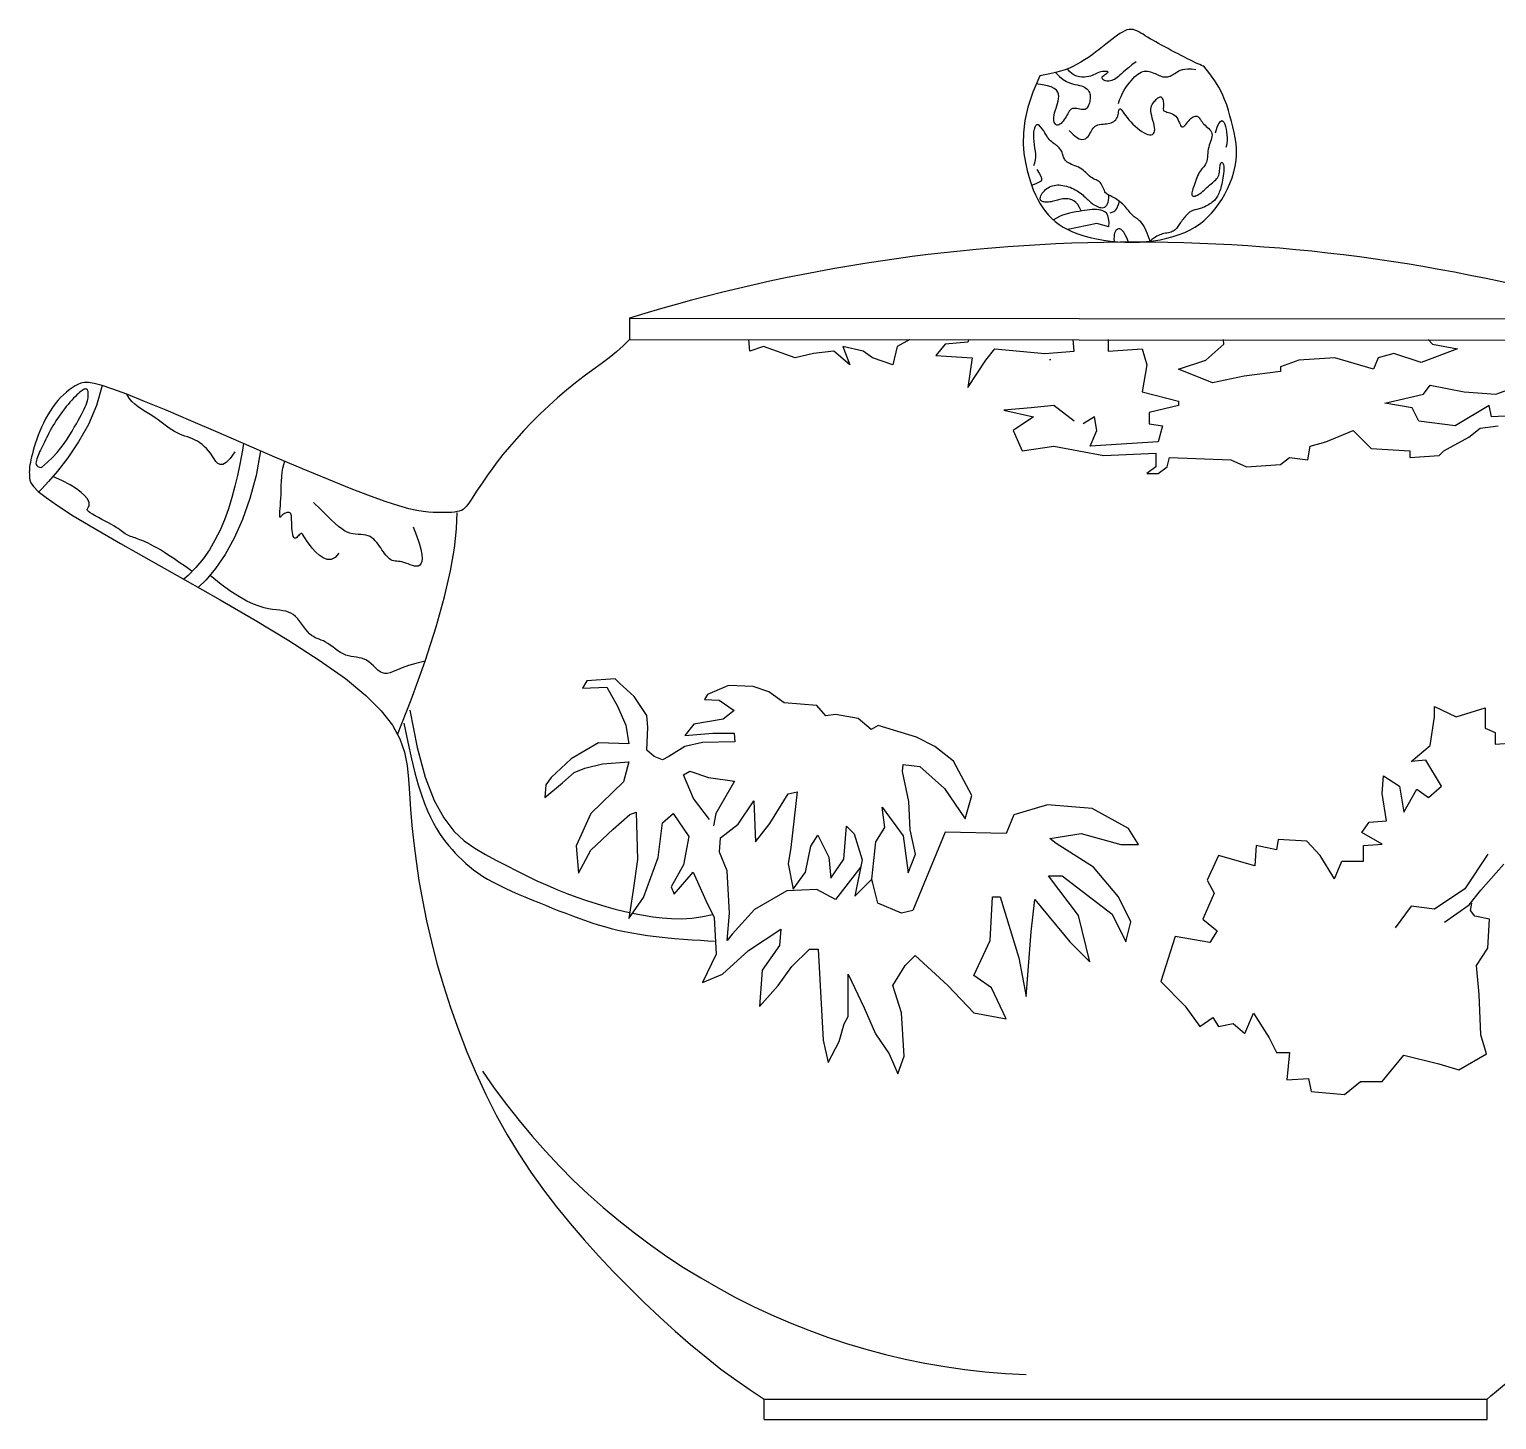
# Model space of a CAD drawing. Extents: x 153 to 352, y 1432 to 1556.
# Drawn here: x 152.8 to 283.5, y 1431.8 to 1555.6 of the extents above; entities that cross this region are included whole.
import ezdxf

# ---------------------------------------------------------------- set-up
doc = ezdxf.new("R2010")
doc.units = 0
doc.header["$LTSCALE"] = 10
doc.header["$MEASUREMENT"] = 0
for name, color, linetype in [('3', 3, 'CONTINUOUS'), ('4', 4, 'CONTINUOUS'), ('7', 7, 'CONTINUOUS')]:
    doc.layers.add(name, color=color, linetype=linetype)

msp = doc.modelspace()

# ---------------------------------------------------------------- linework, layer by layer
at = {"layer": '3'}
msp.add_line((206.24, 1528.02), (296.47, 1527.94), dxfattribs=at)
for points in [[(244.2, 1551.79), (244.56, 1551.45), (244.89, 1551.19), (245.19, 1551), (245.46, 1550.88), (245.72, 1550.79), (245.94, 1550.73), (246.15, 1550.69), (246.34, 1550.65), (246.51, 1550.6), (246.66, 1550.54), (246.8, 1550.48), (246.92, 1550.4), (247.02, 1550.31), (247.1, 1550.22), (247.17, 1550.12), (247.23, 1550.01), (247.27, 1549.91), (247.29, 1549.8), (247.3, 1549.69), (247.3, 1549.57), (247.29, 1549.46), (247.27, 1549.34), (247.25, 1549.23), (247.22, 1549.11), (247.19, 1549), (247.15, 1548.89), (247.11, 1548.79), (247.06, 1548.7), (247, 1548.62), (246.93, 1548.56), (246.85, 1548.51), (246.75, 1548.49), (246.63, 1548.49), (246.51, 1548.5), (246.37, 1548.53), (246.23, 1548.56), (246.09, 1548.58), (245.96, 1548.6), (245.83, 1548.6), (245.71, 1548.58), (245.61, 1548.53), (245.52, 1548.46), (245.43, 1548.36), (245.36, 1548.25), (245.29, 1548.13), (245.22, 1548), (245.15, 1547.86), (245.07, 1547.73), (244.98, 1547.6), (244.89, 1547.48), (244.8, 1547.37), (244.7, 1547.27), (244.6, 1547.2), (244.51, 1547.14), (244.42, 1547.11), (244.33, 1547.11), (244.26, 1547.14), (244.19, 1547.19), (244.13, 1547.28), (244.09, 1547.39), (244.06, 1547.51), (244.05, 1547.66), (244.05, 1547.83), (244.08, 1548.01), (244.12, 1548.2), (244.18, 1548.4), (244.25, 1548.61), (244.32, 1548.83), (244.39, 1549.04), (244.44, 1549.26), (244.48, 1549.47), (244.49, 1549.67), (244.46, 1549.87), (244.4, 1550.05), (244.28, 1550.22), (244.09, 1550.37), (243.83, 1550.51), (243.49, 1550.62), (243.04, 1550.71), (242.49, 1550.78)], [(251.38, 1552.76), (251.01, 1552.47), (250.7, 1552.23), (250.45, 1552.02), (250.24, 1551.84), (250.07, 1551.68), (249.93, 1551.55), (249.81, 1551.44), (249.69, 1551.35), (249.57, 1551.26), (249.45, 1551.19), (249.33, 1551.14), (249.22, 1551.09), (249.1, 1551.06), (248.99, 1551.04), (248.88, 1551.03), (248.77, 1551.04), (248.67, 1551.06), (248.58, 1551.09), (248.5, 1551.13), (248.43, 1551.18), (248.38, 1551.23), (248.35, 1551.29), (248.35, 1551.35), (248.37, 1551.42), (248.42, 1551.48), (248.5, 1551.54), (248.58, 1551.6), (248.67, 1551.66), (248.75, 1551.71), (248.82, 1551.76), (248.87, 1551.8), (248.89, 1551.84), (248.87, 1551.87), (248.81, 1551.89), (248.73, 1551.9), (248.63, 1551.9), (248.51, 1551.9), (248.38, 1551.88), (248.24, 1551.86), (248.11, 1551.82), (247.98, 1551.77), (247.85, 1551.72), (247.73, 1551.66), (247.6, 1551.6), (247.47, 1551.54), (247.32, 1551.48), (247.16, 1551.43), (246.98, 1551.4), (246.78, 1551.38), (246.56, 1551.38), (246.34, 1551.41), (246.11, 1551.47), (245.88, 1551.56), (245.66, 1551.7), (245.45, 1551.89), (245.26, 1552.12)], [(249.82, 1549.03), (249.92, 1549.36), (250.05, 1549.67), (250.18, 1549.95), (250.32, 1550.22), (250.48, 1550.46), (250.63, 1550.68), (250.79, 1550.89), (250.95, 1551.07), (251.1, 1551.25), (251.25, 1551.4), (251.4, 1551.54), (251.54, 1551.66), (251.69, 1551.75), (251.83, 1551.83), (251.97, 1551.89), (252.11, 1551.92), (252.26, 1551.93), (252.4, 1551.92), (252.54, 1551.9), (252.67, 1551.86), (252.81, 1551.81), (252.95, 1551.75), (253.08, 1551.7), (253.2, 1551.64), (253.33, 1551.58), (253.44, 1551.53), (253.56, 1551.49), (253.67, 1551.45), (253.78, 1551.42), (253.89, 1551.41), (254, 1551.4), (254.1, 1551.4), (254.2, 1551.42), (254.31, 1551.44), (254.41, 1551.48), (254.51, 1551.53), (254.62, 1551.58), (254.72, 1551.64), (254.83, 1551.71), (254.94, 1551.79), (255.06, 1551.87), (255.19, 1551.94), (255.34, 1552.01), (255.52, 1552.07), (255.74, 1552.11), (256, 1552.13), (256.32, 1552.12), (256.71, 1552.08)], [(245.43, 1546.62), (245.78, 1546.27), (246.07, 1546.04), (246.32, 1545.9), (246.54, 1545.84), (246.72, 1545.85), (246.87, 1545.9), (246.99, 1546), (247.1, 1546.11), (247.19, 1546.23), (247.27, 1546.36), (247.34, 1546.49), (247.41, 1546.61), (247.48, 1546.73), (247.55, 1546.84), (247.64, 1546.94), (247.74, 1547.02), (247.86, 1547.08), (247.99, 1547.13), (248.13, 1547.16), (248.29, 1547.19), (248.44, 1547.2), (248.6, 1547.22), (248.75, 1547.24), (248.9, 1547.26), (249.04, 1547.29), (249.17, 1547.33), (249.29, 1547.38), (249.4, 1547.44), (249.5, 1547.51), (249.58, 1547.59), (249.65, 1547.69), (249.71, 1547.8), (249.75, 1547.92), (249.79, 1548.05), (249.81, 1548.18), (249.83, 1548.3), (249.86, 1548.41), (249.88, 1548.5), (249.91, 1548.55), (249.95, 1548.57), (250, 1548.55), (250.06, 1548.49), (250.13, 1548.4), (250.23, 1548.27), (250.33, 1548.13), (250.45, 1547.96), (250.59, 1547.78), (250.75, 1547.59), (250.92, 1547.4), (251.1, 1547.21), (251.3, 1547.02), (251.5, 1546.84), (251.7, 1546.68), (251.9, 1546.54), (252.1, 1546.42), (252.28, 1546.33), (252.44, 1546.27), (252.59, 1546.24), (252.73, 1546.25), (252.84, 1546.29), (252.93, 1546.36), (252.99, 1546.45), (253.03, 1546.57), (253.05, 1546.73), (253.03, 1546.9), (253, 1547.09), (252.95, 1547.3), (252.89, 1547.52), (252.83, 1547.74), (252.78, 1547.95), (252.73, 1548.16), (252.71, 1548.35), (252.7, 1548.53), (252.72, 1548.68), (252.76, 1548.82), (252.82, 1548.94), (252.88, 1549.05), (252.95, 1549.15), (253.03, 1549.24), (253.11, 1549.32), (253.18, 1549.4), (253.26, 1549.47), (253.33, 1549.53), (253.4, 1549.58), (253.46, 1549.61), (253.53, 1549.63), (253.58, 1549.63), (253.64, 1549.6), (253.68, 1549.55), (253.72, 1549.48), (253.76, 1549.39), (253.79, 1549.29), (253.81, 1549.18), (253.83, 1549.07), (253.84, 1548.96), (253.84, 1548.86), (253.83, 1548.76), (253.82, 1548.68), (253.81, 1548.61), (253.81, 1548.54), (253.82, 1548.48), (253.84, 1548.43), (253.87, 1548.39), (253.94, 1548.35), (254.02, 1548.32), (254.13, 1548.28), (254.26, 1548.25), (254.39, 1548.21), (254.53, 1548.16), (254.67, 1548.09), (254.8, 1548.01), (254.91, 1547.9), (255.01, 1547.78), (255.1, 1547.63), (255.17, 1547.48), (255.24, 1547.33), (255.3, 1547.19), (255.35, 1547.08), (255.41, 1546.99), (255.48, 1546.95), (255.55, 1546.95), (255.63, 1546.99), (255.72, 1547.07), (255.81, 1547.16), (255.9, 1547.28), (256, 1547.4), (256.1, 1547.52), (256.19, 1547.63), (256.29, 1547.72), (256.38, 1547.8), (256.47, 1547.85), (256.56, 1547.89), (256.65, 1547.91), (256.73, 1547.92), (256.8, 1547.9), (256.87, 1547.87), (256.94, 1547.82), (257, 1547.76), (257.06, 1547.68), (257.12, 1547.6), (257.19, 1547.5), (257.26, 1547.41), (257.34, 1547.3), (257.43, 1547.2), (257.53, 1547.1), (257.64, 1547), (257.75, 1546.9), (257.86, 1546.8), (257.95, 1546.7), (258.04, 1546.59), (258.1, 1546.48), (258.14, 1546.36), (258.15, 1546.23), (258.14, 1546.1), (258.11, 1545.96), (258.07, 1545.81), (258.01, 1545.66), (257.96, 1545.49), (257.9, 1545.33), (257.85, 1545.15), (257.82, 1544.97), (257.79, 1544.79), (257.77, 1544.61), (257.76, 1544.43), (257.74, 1544.26), (257.72, 1544.09), (257.69, 1543.94), (257.66, 1543.81), (257.61, 1543.69), (257.55, 1543.59), (257.48, 1543.49), (257.41, 1543.41), (257.33, 1543.32), (257.25, 1543.23), (257.17, 1543.13), (257.08, 1543.01), (257.01, 1542.89), (256.93, 1542.74), (256.86, 1542.59), (256.8, 1542.42), (256.73, 1542.26), (256.67, 1542.09), (256.61, 1541.92), (256.56, 1541.75), (256.5, 1541.6), (256.45, 1541.45), (256.41, 1541.31), (256.38, 1541.19), (256.36, 1541.08), (256.35, 1540.98), (256.35, 1540.91), (256.38, 1540.85), (256.42, 1540.81), (256.48, 1540.79), (256.55, 1540.79), (256.64, 1540.8), (256.74, 1540.84), (256.85, 1540.88), (256.97, 1540.95), (257.08, 1541.02), (257.21, 1541.11), (257.33, 1541.22), (257.46, 1541.32), (257.58, 1541.44), (257.7, 1541.55), (257.83, 1541.67), (257.95, 1541.78), (258.06, 1541.88), (258.18, 1541.98), (258.28, 1542.07), (258.38, 1542.16), (258.48, 1542.25), (258.56, 1542.34), (258.63, 1542.43), (258.7, 1542.54), (258.75, 1542.65), (258.78, 1542.78), (258.81, 1542.92), (258.82, 1543.06), (258.84, 1543.2), (258.85, 1543.34), (258.86, 1543.47), (258.88, 1543.57), (258.9, 1543.66), (258.93, 1543.73), (258.97, 1543.77), (259.02, 1543.78), (259.06, 1543.77), (259.11, 1543.73), (259.15, 1543.66), (259.18, 1543.57), (259.2, 1543.46), (259.21, 1543.32), (259.21, 1543.16), (259.2, 1542.98), (259.18, 1542.79), (259.15, 1542.6), (259.12, 1542.4), (259.08, 1542.21), (259.05, 1542.02), (259.01, 1541.85), (258.97, 1541.69), (258.93, 1541.54), (258.89, 1541.4), (258.85, 1541.26), (258.8, 1541.14), (258.75, 1541.02), (258.7, 1540.91), (258.64, 1540.8), (258.58, 1540.7), (258.51, 1540.6), (258.44, 1540.5), (258.36, 1540.41), (258.27, 1540.33), (258.17, 1540.24), (258.07, 1540.16), (257.96, 1540.09), (257.84, 1540.01), (257.72, 1539.95), (257.59, 1539.88), (257.46, 1539.82), (257.34, 1539.77), (257.22, 1539.72), (257.1, 1539.68), (256.99, 1539.65), (256.88, 1539.62), (256.79, 1539.6), (256.69, 1539.58), (256.61, 1539.56), (256.52, 1539.54), (256.44, 1539.51), (256.37, 1539.48), (256.29, 1539.45), (256.22, 1539.4), (256.15, 1539.35), (256.08, 1539.3), (256.01, 1539.23), (255.95, 1539.17), (255.87, 1539.09), (255.8, 1539.01), (255.73, 1538.92), (255.65, 1538.83), (255.57, 1538.74), (255.5, 1538.64), (255.42, 1538.54), (255.35, 1538.44), (255.28, 1538.35), (255.21, 1538.25), (255.15, 1538.16), (255.1, 1538.07), (255.04, 1537.99), (254.99, 1537.91), (254.93, 1537.84), (254.86, 1537.78), (254.79, 1537.72), (254.7, 1537.67), (254.61, 1537.63), (254.5, 1537.59), (254.38, 1537.56), (254.26, 1537.53), (254.13, 1537.5), (254, 1537.48), (253.87, 1537.45), (253.74, 1537.42), (253.62, 1537.38), (253.49, 1537.34), (253.37, 1537.29), (253.24, 1537.22), (253.1, 1537.14), (252.96, 1537.04), (252.8, 1536.92), (252.63, 1536.78)], [(242.26, 1543.51), (242.37, 1543.76), (242.43, 1544.01), (242.45, 1544.26), (242.44, 1544.53), (242.41, 1544.8), (242.37, 1545.07), (242.33, 1545.36), (242.29, 1545.65), (242.27, 1545.94), (242.27, 1546.23), (242.28, 1546.51), (242.32, 1546.75), (242.38, 1546.95), (242.45, 1547.09), (242.55, 1547.17), (242.68, 1547.17)], [(252.63, 1536.78), (252.55, 1537.02), (252.47, 1537.26), (252.38, 1537.49), (252.29, 1537.7), (252.19, 1537.9), (252.09, 1538.08), (252, 1538.24), (251.9, 1538.38), (251.8, 1538.5), (251.7, 1538.6), (251.6, 1538.68), (251.5, 1538.76), (251.4, 1538.82), (251.31, 1538.89), (251.22, 1538.95), (251.13, 1539.03), (251.04, 1539.11), (250.96, 1539.2), (250.87, 1539.3), (250.79, 1539.4), (250.7, 1539.51), (250.6, 1539.63), (250.5, 1539.74), (250.4, 1539.86), (250.29, 1539.98), (250.17, 1540.09), (250.04, 1540.2), (249.92, 1540.31), (249.79, 1540.41), (249.66, 1540.5), (249.54, 1540.58), (249.42, 1540.65), (249.3, 1540.71), (249.19, 1540.76), (249.09, 1540.81), (248.99, 1540.85), (248.9, 1540.9), (248.82, 1540.95), (248.74, 1541.01), (248.67, 1541.09), (248.61, 1541.18), (248.56, 1541.29), (248.51, 1541.4), (248.45, 1541.52), (248.4, 1541.64), (248.34, 1541.76), (248.28, 1541.87), (248.21, 1541.96), (248.12, 1542.05), (248.03, 1542.11), (247.92, 1542.18), (247.82, 1542.23), (247.7, 1542.28), (247.59, 1542.34), (247.47, 1542.41), (247.35, 1542.48), (247.24, 1542.57), (247.13, 1542.66), (247.02, 1542.77), (246.9, 1542.88), (246.79, 1542.99), (246.67, 1543.09), (246.54, 1543.19), (246.4, 1543.29), (246.25, 1543.37), (246.09, 1543.44), (245.93, 1543.5), (245.78, 1543.56), (245.63, 1543.62), (245.48, 1543.68), (245.35, 1543.74), (245.24, 1543.81), (245.15, 1543.89), (245.08, 1543.98), (245.02, 1544.07), (244.97, 1544.17), (244.93, 1544.27), (244.9, 1544.37), (244.87, 1544.47), (244.83, 1544.57), (244.8, 1544.66), (244.76, 1544.75), (244.71, 1544.84), (244.66, 1544.93), (244.6, 1545.01), (244.54, 1545.08), (244.47, 1545.16), (244.38, 1545.23), (244.29, 1545.31), (244.19, 1545.38), (244.09, 1545.45), (243.98, 1545.53), (243.87, 1545.61), (243.77, 1545.7), (243.67, 1545.8), (243.58, 1545.91), (243.5, 1546.02), (243.42, 1546.15), (243.34, 1546.29), (243.25, 1546.44), (243.15, 1546.61), (243.02, 1546.78), (242.87, 1546.97), (242.68, 1547.17)], [(258.46, 1546.44), (258.62, 1546.92), (258.77, 1547.25), (258.9, 1547.44), (259.02, 1547.51), (259.12, 1547.48), (259.21, 1547.37), (259.28, 1547.2), (259.35, 1546.99), (259.4, 1546.76), (259.45, 1546.51), (259.48, 1546.25), (259.49, 1545.99), (259.49, 1545.74), (259.47, 1545.51), (259.43, 1545.3), (259.37, 1545.12)], [(242.55, 1543.15), (242.75, 1542.82), (242.89, 1542.57), (242.96, 1542.37), (242.96, 1542.22), (242.87, 1542.1), (242.7, 1542), (242.44, 1541.89), (242.08, 1541.75)], [(246.49, 1539.47), (246.34, 1539.79), (246.18, 1540.03), (246.01, 1540.22), (245.83, 1540.36), (245.65, 1540.46), (245.48, 1540.52), (245.31, 1540.55), (245.15, 1540.56), (245, 1540.56), (244.86, 1540.55), (244.72, 1540.53), (244.6, 1540.5), (244.48, 1540.47), (244.37, 1540.43), (244.25, 1540.4), (244.14, 1540.37), (244.03, 1540.34), (243.92, 1540.31), (243.81, 1540.29), (243.7, 1540.27), (243.59, 1540.26), (243.49, 1540.25), (243.39, 1540.25), (243.29, 1540.26), (243.2, 1540.27), (243.11, 1540.29), (243.03, 1540.32), (242.97, 1540.36), (242.91, 1540.41), (242.87, 1540.46), (242.85, 1540.53), (242.85, 1540.62), (242.87, 1540.71), (242.9, 1540.81), (242.96, 1540.92), (243.03, 1541.04), (243.12, 1541.15), (243.21, 1541.26), (243.32, 1541.37), (243.43, 1541.46), (243.55, 1541.54), (243.68, 1541.61), (243.81, 1541.67), (243.94, 1541.71), (244.08, 1541.75), (244.23, 1541.77), (244.38, 1541.78), (244.53, 1541.78), (244.69, 1541.77), (244.85, 1541.75), (245.02, 1541.72), (245.18, 1541.68), (245.34, 1541.63), (245.51, 1541.58), (245.67, 1541.51), (245.82, 1541.44), (245.97, 1541.36), (246.12, 1541.27), (246.26, 1541.18), (246.39, 1541.08), (246.52, 1540.98), (246.63, 1540.89), (246.74, 1540.79), (246.85, 1540.7), (246.94, 1540.61), (247.03, 1540.53), (247.11, 1540.45), (247.19, 1540.37), (247.27, 1540.3), (247.36, 1540.23), (247.44, 1540.15), (247.54, 1540.08), (247.65, 1540.01), (247.76, 1539.94), (247.88, 1539.88), (248, 1539.83), (248.13, 1539.79), (248.25, 1539.77), (248.37, 1539.76), (248.48, 1539.78), (248.59, 1539.82), (248.68, 1539.89), (248.77, 1539.98), (248.84, 1540.1), (248.9, 1540.25), (248.94, 1540.42), (248.96, 1540.62), (248.97, 1540.85)], [(249.07, 1539.3), (249.25, 1539.36), (249.39, 1539.43), (249.5, 1539.49), (249.58, 1539.58), (249.66, 1539.69), (249.74, 1539.84), (249.82, 1540.05), (249.92, 1540.33)], [(248.97, 1538.06), (248.98, 1538.48), (248.94, 1538.81), (248.86, 1539.07), (248.74, 1539.26), (248.6, 1539.39), (248.43, 1539.48), (248.25, 1539.54), (248.06, 1539.57), (247.86, 1539.59), (247.67, 1539.6), (247.46, 1539.59), (247.25, 1539.57), (247.03, 1539.55), (246.8, 1539.52), (246.56, 1539.48), (246.3, 1539.43), (246.02, 1539.38), (245.73, 1539.33), (245.44, 1539.26), (245.14, 1539.18), (244.84, 1539.08), (244.56, 1538.97), (244.28, 1538.83), (244.03, 1538.67)], [(248.97, 1538.06), (247.88, 1538.36), (245.29, 1537.81)], [(250.72, 1536.68), (250.56, 1537.06), (250.41, 1537.35), (250.28, 1537.57), (250.15, 1537.73), (250.04, 1537.82), (249.93, 1537.87), (249.83, 1537.88), (249.74, 1537.85), (249.66, 1537.8), (249.59, 1537.72), (249.52, 1537.62), (249.47, 1537.49), (249.44, 1537.34), (249.42, 1537.17), (249.41, 1536.97), (249.43, 1536.75)], [(231.22, 1528.02), (230.11, 1527.39), (229.71, 1525.77), (227.89, 1526.38), (227.08, 1526.98), (225.27, 1527.39), (225.87, 1525.77), (224.46, 1526.98), (222.64, 1526.78), (221.02, 1526.38), (218.2, 1527.39), (216.98, 1526.98), (216.87, 1528.02)], [(236.47, 1528.02), (236.38, 1527.79), (234.36, 1527.59), (233.55, 1526.58), (236.78, 1526.38), (236.38, 1523.75), (237.99, 1526.17), (238.8, 1527.18), (243.25, 1526.78), (245.87, 1526.98), (245.77, 1528.02)], [(248.9, 1528.02), (248.9, 1526.98), (251.93, 1527.18), (252.34, 1525.77), (251.93, 1523.35), (255.16, 1522.54), (255.16, 1522.14), (252.54, 1521.53), (252.54, 1520.52), (253.75, 1520.32), (253.35, 1518.91), (247.29, 1518.51), (247.89, 1519.92), (247.69, 1521.13), (246.68, 1520.52)], [(277.42, 1528.02), (277.79, 1527.59), (280.01, 1527.18), (276.78, 1525.97), (274.35, 1526.78), (272.94, 1526.38), (272.54, 1525.37), (269.1, 1526.38), (265.87, 1526.17), (264.25, 1525.57), (264.25, 1525.17), (261.02, 1524.76), (258.19, 1524.16), (255.16, 1525.37), (257.59, 1526.17), (259.2, 1527.59), (259.18, 1528.02)], [(243.79, 1526.22), (243.78, 1526.2), (243.66, 1526.2)], [(171.08, 1518.02), (170.66, 1517.43), (170.32, 1517.07), (170.03, 1516.89), (169.79, 1516.87), (169.59, 1516.97), (169.41, 1517.16), (169.24, 1517.39), (169.08, 1517.65), (168.92, 1517.89), (168.74, 1518.11), (168.56, 1518.31), (168.37, 1518.5), (168.18, 1518.66), (167.97, 1518.81), (167.76, 1518.95), (167.55, 1519.06), (167.33, 1519.16), (167.11, 1519.25), (166.88, 1519.34), (166.65, 1519.42), (166.41, 1519.5), (166.18, 1519.59), (165.95, 1519.7), (165.71, 1519.82), (165.48, 1519.96), (165.25, 1520.11), (165.01, 1520.29), (164.77, 1520.47), (164.52, 1520.66), (164.26, 1520.86), (163.99, 1521.05), (163.7, 1521.25), (163.4, 1521.43), (163.09, 1521.62), (162.78, 1521.82), (162.48, 1522.02), (162.19, 1522.25), (161.91, 1522.51), (161.67, 1522.8), (161.46, 1523.14)], [(287.28, 1521.33), (283.04, 1521.13), (282.84, 1522.14), (279.81, 1520.32), (276.58, 1520.73), (275.97, 1521.94), (273.55, 1522.34), (276.98, 1523.15), (277.59, 1523.95), (280.62, 1523.35), (283.44, 1523.15), (285.67, 1523.95)], [(245.87, 1520.73), (244.05, 1522.14), (242.03, 1521.94), (239.61, 1521.73), (242.24, 1521.13), (240.42, 1519.92), (241.22, 1518.1), (244.05, 1518.51), (248.5, 1517.7), (253.14, 1517.9), (253.14, 1516.69), (252.34, 1516.08), (253.35, 1516.08), (254.15, 1516.69), (254.36, 1517.5), (259.81, 1517.29), (261.22, 1516.69), (264.25, 1516.89), (265.06, 1517.5), (266.68, 1517.29), (266.88, 1518.51), (268.29, 1518.91), (270.72, 1519.92), (272.33, 1518.3), (275.77, 1518.1), (275.77, 1517.5), (278.39, 1517.7), (278.8, 1518.1), (281.02, 1519.31), (282.03, 1520.12), (283.65, 1520.32)], [(171.87, 1518.75), (171.84, 1518.57), (171.77, 1518.15), (171.66, 1517.55), (171.51, 1516.78), (171.33, 1515.9), (171.1, 1514.94), (170.83, 1513.94), (170.52, 1512.94), (170.16, 1511.97), (169.77, 1511.03), (169.32, 1510.14), (168.82, 1509.29), (168.26, 1508.48), (167.63, 1507.72), (166.93, 1507.01), (166.55, 1506.67)], [(173.39, 1518.1), (172.98, 1515.9), (172.43, 1513.86), (171.77, 1512), (171.02, 1510.33), (170.22, 1508.86), (169.38, 1507.61), (168.54, 1506.6), (167.83, 1505.94)], [(180.37, 1509), (180.03, 1508.6), (179.68, 1508.42), (179.31, 1508.42), (178.95, 1508.56), (178.6, 1508.8), (178.27, 1509.11), (177.98, 1509.44), (177.73, 1509.76), (177.53, 1510.04), (177.38, 1510.26), (177.26, 1510.44), (177.17, 1510.58), (177.11, 1510.68), (177.05, 1510.73), (177.01, 1510.75), (176.96, 1510.74), (176.9, 1510.69), (176.83, 1510.62), (176.76, 1510.54), (176.68, 1510.46), (176.6, 1510.39), (176.53, 1510.33), (176.46, 1510.31), (176.39, 1510.33), (176.34, 1510.4), (176.29, 1510.51), (176.25, 1510.66), (176.22, 1510.83), (176.2, 1511.02), (176.18, 1511.21), (176.17, 1511.41), (176.16, 1511.6), (176.16, 1511.78), (176.15, 1511.94), (176.15, 1512.08), (176.15, 1512.21), (176.13, 1512.32), (176.12, 1512.41), (176.09, 1512.49), (176.04, 1512.54), (175.99, 1512.58), (175.92, 1512.61), (175.84, 1512.62), (175.76, 1512.61), (175.67, 1512.59), (175.59, 1512.56), (175.5, 1512.51), (175.42, 1512.46), (175.35, 1512.39), (175.29, 1512.33), (175.23, 1512.27), (175.19, 1512.22), (175.15, 1512.18), (175.12, 1512.18), (175.1, 1512.2), (175.09, 1512.27), (175.09, 1512.38), (175.1, 1512.53), (175.11, 1512.72), (175.13, 1512.96), (175.15, 1513.22), (175.17, 1513.52), (175.19, 1513.86), (175.21, 1514.21), (175.22, 1514.6), (175.23, 1514.99), (175.25, 1515.4), (175.28, 1515.8), (175.32, 1516.19), (175.38, 1516.55), (175.45, 1516.88), (175.55, 1517.17)], [(167.28, 1507.36), (166.68, 1507.79), (166.14, 1508.17), (165.65, 1508.5), (165.21, 1508.79), (164.81, 1509.05), (164.46, 1509.27), (164.13, 1509.45), (163.85, 1509.62), (163.59, 1509.75), (163.36, 1509.87), (163.15, 1509.97), (162.97, 1510.05), (162.79, 1510.12), (162.64, 1510.18), (162.49, 1510.24), (162.34, 1510.29), (162.2, 1510.34), (162.07, 1510.38), (161.93, 1510.43), (161.8, 1510.48), (161.68, 1510.54), (161.55, 1510.59), (161.43, 1510.65), (161.32, 1510.72), (161.2, 1510.8), (161.09, 1510.88), (160.97, 1510.97), (160.84, 1511.06), (160.69, 1511.17), (160.52, 1511.28), (160.32, 1511.41), (160.09, 1511.55), (159.82, 1511.69), (159.53, 1511.84), (159.23, 1512), (158.93, 1512.15), (158.65, 1512.3), (158.4, 1512.45), (158.19, 1512.58), (158.05, 1512.69), (157.96, 1512.78), (157.94, 1512.86), (157.96, 1512.94), (158, 1513.01), (158.05, 1513.1), (158.1, 1513.19), (158.12, 1513.31), (158.11, 1513.46), (158.05, 1513.64), (157.92, 1513.86), (157.7, 1514.11), (157.39, 1514.4), (156.97, 1514.71), (156.42, 1515.06), (155.74, 1515.43), (154.89, 1515.83)], [(186.97, 1511.34), (187.28, 1510.56), (187.51, 1509.89), (187.66, 1509.34), (187.74, 1508.88), (187.77, 1508.52), (187.74, 1508.24), (187.66, 1508.04), (187.56, 1507.91), (187.42, 1507.84), (187.26, 1507.82), (187.09, 1507.83), (186.91, 1507.88), (186.72, 1507.95), (186.52, 1508.03), (186.33, 1508.1), (186.14, 1508.16), (185.97, 1508.21), (185.81, 1508.24), (185.66, 1508.25), (185.51, 1508.27), (185.38, 1508.28), (185.25, 1508.31), (185.12, 1508.34), (185, 1508.39), (184.88, 1508.47), (184.77, 1508.57), (184.65, 1508.69), (184.54, 1508.82), (184.43, 1508.96), (184.32, 1509.12), (184.2, 1509.28), (184.09, 1509.45), (183.97, 1509.62), (183.86, 1509.78), (183.73, 1509.94), (183.6, 1510.1), (183.46, 1510.23), (183.31, 1510.35), (183.14, 1510.46), (182.96, 1510.53), (182.76, 1510.59), (182.55, 1510.62), (182.32, 1510.64), (182.09, 1510.66), (181.85, 1510.68), (181.6, 1510.72), (181.35, 1510.78), (181.11, 1510.86), (180.86, 1510.98), (180.61, 1511.14), (180.33, 1511.36), (180.02, 1511.64), (179.65, 1511.98), (179.22, 1512.4), (178.71, 1512.91), (178.11, 1513.51)], [(188.04, 1499.37), (187.23, 1499.17), (186.56, 1498.97), (186.01, 1498.78), (185.57, 1498.6), (185.21, 1498.45), (184.92, 1498.34), (184.67, 1498.27), (184.45, 1498.27), (184.24, 1498.32), (184.03, 1498.43), (183.83, 1498.58), (183.63, 1498.76), (183.43, 1498.94), (183.23, 1499.13), (183.03, 1499.3), (182.82, 1499.45), (182.6, 1499.55), (182.38, 1499.62), (182.16, 1499.67), (181.93, 1499.71), (181.69, 1499.74), (181.46, 1499.78), (181.22, 1499.83), (180.98, 1499.91), (180.74, 1500.02), (180.51, 1500.15), (180.27, 1500.3), (180.04, 1500.46), (179.81, 1500.63), (179.59, 1500.79), (179.38, 1500.94), (179.17, 1501.06), (178.98, 1501.17), (178.79, 1501.25), (178.61, 1501.32), (178.43, 1501.38), (178.26, 1501.46), (178.09, 1501.55), (177.92, 1501.66), (177.75, 1501.8), (177.59, 1501.98), (177.41, 1502.19), (177.24, 1502.43), (177.06, 1502.67), (176.88, 1502.9), (176.69, 1503.13), (176.49, 1503.34), (176.29, 1503.51), (176.08, 1503.64), (175.86, 1503.74), (175.62, 1503.81), (175.37, 1503.86), (175.09, 1503.9), (174.79, 1503.94), (174.46, 1503.98), (174.09, 1504.04), (173.69, 1504.13), (173.25, 1504.26), (172.74, 1504.45), (172.16, 1504.72), (171.5, 1505.09), (170.74, 1505.58), (169.87, 1506.21), (168.88, 1507.01)], [(209.76, 1490.87), (209.2, 1490.59), (208.45, 1490.87), (207.79, 1491.43), (207.88, 1493.49), (207.79, 1494.52), (206.67, 1496.21), (205.35, 1497.42), (204.98, 1497.8), (202.45, 1497.61), (202.07, 1496.96), (204.23, 1497.05), (205.17, 1495.36), (205.92, 1493.68), (206.2, 1491.99), (203.48, 1492.09), (201.04, 1490.68), (199.26, 1489), (198.79, 1488.34), (198.7, 1487.22), (200.29, 1488.53), (201.32, 1489.46), (202.26, 1489.84), (203.85, 1490.21), (206.2, 1490.4), (205.73, 1488.62), (202.82, 1485.81), (201.51, 1482.91), (201.7, 1480.47), (202.82, 1482.53), (204.79, 1484.41), (206.29, 1485.72), (206.85, 1485.91), (206.95, 1481.69), (206.57, 1478.98), (206.2, 1476.45), (207.51, 1478.32), (208.82, 1481.88), (209.2, 1484.97), (210.13, 1485.81), (211.54, 1483.75), (211.07, 1481.22), (209.95, 1479.26), (210.23, 1478.6), (211.91, 1480.57), (213.04, 1478.04), (213.79, 1476.54), (213.98, 1473.26), (212.76, 1470.74), (214.54, 1471.48)], [(223.73, 1494.5), (222.93, 1495.42), (220.03, 1495.65), (218.65, 1496.63), (217.26, 1497.1), (215.06, 1497.21), (213.21, 1496.4), (212.92, 1495.94), (214.25, 1495.88), (215.58, 1494.96), (214.6, 1494.21), (211.99, 1493.75), (211.18, 1492.76), (213.67, 1492.94), (215.58, 1492.94), (215.64, 1492.19), (212.75, 1492.13), (211.18, 1491.78), (209.76, 1490.87)], [(186.68, 1495.01), (187.33, 1491.68), (188.06, 1489.03), (188.86, 1486.97), (189.71, 1485.4), (190.61, 1484.23), (191.53, 1483.37), (192.47, 1482.71), (193.42, 1482.16), (194.35, 1481.65), (195.28, 1481.16), (196.2, 1480.69), (197.11, 1480.24), (198.01, 1479.81), (198.91, 1479.41), (199.79, 1479.03), (200.67, 1478.68), (201.55, 1478.35), (202.42, 1478.04), (203.28, 1477.77), (204.13, 1477.51), (204.98, 1477.28), (205.83, 1477.08), (206.28, 1476.98)], [(214.28, 1482.36), (214.37, 1483.63), (215.93, 1484.85), (217.32, 1486.93), (217.49, 1483.29), (218.76, 1484.91), (220.38, 1487.56), (221.19, 1487.74), (220.61, 1482.77), (220.38, 1481.32), (220.84, 1479.07), (221.94, 1480.57), (222.4, 1482.88), (223.04, 1483.87), (224.02, 1481.9), (224.2, 1480.05), (225.35, 1481.73), (225.59, 1484.67), (226.28, 1483.98), (226.97, 1481.67), (226.34, 1478.43), (227.84, 1479.94), (228.19, 1483.29), (229, 1484.56), (228.77, 1486.35), (230.62, 1483.81), (231.08, 1480.51), (231.72, 1482.19), (231.25, 1484.33), (231.14, 1486.87), (230.56, 1489.53), (230.62, 1490.16), (232.12, 1489.99), (234.32, 1488.03), (236.17, 1485.31), (236.75, 1487.39), (235.13, 1490.45), (233.45, 1491.78), (231.83, 1492.59), (228.42, 1493.63), (227.78, 1493.28), (226.63, 1494.27), (224.6, 1494.61), (223.73, 1494.5)], [(269.06, 1479.99), (269.7, 1481.54), (271.64, 1481.54), (271.64, 1482.95), (273.32, 1483.08), (271.51, 1484.11), (272.15, 1485.02), (273.7, 1485.14), (273.32, 1487.59), (273.44, 1489.14), (274.86, 1488.24), (275.25, 1485.92), (276.41, 1487.98), (277.44, 1487.21), (278.6, 1488.24), (277.19, 1490.56), (275.9, 1490.43), (277.57, 1491.85), (277.96, 1494.42), (277.96, 1495.33), (279.89, 1494.42), (282.48, 1495.2), (282.48, 1493.39), (283.38, 1493.01), (283.38, 1491.98), (285.06, 1492.1)], [(186.15, 1493.85), (186.49, 1492.14), (186.82, 1490.67), (187.13, 1489.42), (187.43, 1488.36), (187.71, 1487.46), (187.99, 1486.69), (188.26, 1486.03), (188.53, 1485.46), (188.79, 1484.93), (189.06, 1484.46), (189.33, 1484.03), (189.6, 1483.63), (189.88, 1483.26), (190.16, 1482.91), (190.44, 1482.58), (190.73, 1482.27), (191.03, 1481.96), (191.34, 1481.66), (191.66, 1481.36), (192, 1481.07), (192.36, 1480.78), (192.74, 1480.5), (193.16, 1480.22), (193.61, 1479.94), (194.1, 1479.67), (194.63, 1479.41), (195.18, 1479.14), (195.75, 1478.88), (196.34, 1478.62), (196.94, 1478.37), (197.55, 1478.12), (198.16, 1477.87), (198.77, 1477.62), (199.37, 1477.38), (199.97, 1477.14), (200.57, 1476.91), (201.16, 1476.69), (201.74, 1476.47), (202.32, 1476.27), (202.89, 1476.07), (203.46, 1475.89), (204.03, 1475.72), (204.61, 1475.56), (205.2, 1475.42), (205.81, 1475.28), (206.46, 1475.16), (207.14, 1475.04), (207.86, 1474.94), (208.63, 1474.84), (209.44, 1474.76), (210.25, 1474.68), (211.06, 1474.62), (211.84, 1474.56), (212.57, 1474.51), (213.24, 1474.47), (213.82, 1474.44)], [(213.39, 1485.25), (211.95, 1487.13), (211.06, 1489.24), (211.62, 1489.57), (213.28, 1489.02), (215.61, 1488.69), (213.95, 1485.8), (213.73, 1484.69)], [(214.54, 1471.48), (216.84, 1473.6), (219.72, 1475.49), (219.61, 1474.04), (218.06, 1471.83), (217.83, 1468.61), (219.5, 1470.49), (220.72, 1472.16), (222.28, 1473.71), (223.05, 1473.71), (223.5, 1465.61), (223.94, 1463.62), (224.94, 1465.5), (225.38, 1467.06), (225.72, 1467.72), (225.72, 1471.49), (227.16, 1468.5), (228.16, 1466.17), (229.38, 1464.39), (230.16, 1462.62), (230.71, 1464.17), (230.49, 1468.05), (229.71, 1470.49), (230.82, 1472.27), (231.71, 1473.16), (234.6, 1470.49), (236.93, 1468.05), (239.82, 1467.5), (238.49, 1470.27), (236.93, 1471.38), (238.37, 1474.49), (238.6, 1478.37), (239.26, 1478.37), (240.93, 1472.94), (241.59, 1469.5), (242.04, 1475.26), (242.37, 1478.15), (245.48, 1474.38), (247.26, 1472.6), (246.26, 1476.71), (243.59, 1480.26), (244.81, 1480.26), (249.25, 1476.82), (250.48, 1474.38), (250.92, 1476.15), (249.81, 1478.37), (247.59, 1481.03), (244.26, 1483.14), (243.7, 1483.58), (246.48, 1484.03), (250.03, 1483.03), (251.59, 1483.03), (250.7, 1484.47), (247.48, 1486.25), (243.48, 1486.58), (240.48, 1485.69), (239.82, 1484.03), (234.38, 1484.14), (231.49, 1477.15), (230.49, 1476.93), (228.38, 1477.82), (227.94, 1479.59), (227.83, 1479.92)], [(269.06, 1479.99), (267.77, 1482.05), (266.61, 1483.34), (264.03, 1483.47), (263.9, 1482.57), (262.09, 1482.95), (261.96, 1481.15), (258.74, 1482.05), (257.71, 1479.86), (258.35, 1478.7), (257.32, 1476.38), (258.61, 1475.35), (257.96, 1474.32), (254.87, 1474.83), (253.58, 1470.84), (255.77, 1468.65), (257.06, 1466.84), (258.22, 1467.62), (258.74, 1466.84), (260.03, 1467.1), (261.06, 1466.2), (261.83, 1468), (263.25, 1465.81), (263.9, 1464.52), (265.06, 1464.52), (264.8, 1462.07), (266.74, 1462.2), (266.99, 1461.04), (269.96, 1460.78), (271.38, 1461.94), (273.32, 1461.94), (275.25, 1464.26), (278.35, 1463.49), (280.15, 1462.98), (282.6, 1464.39), (282.09, 1466.07), (281.96, 1469.68), (281.7, 1472.26), (282.73, 1473.8), (282.86, 1476.38), (281.57, 1476.64), (281.18, 1477.15), (281.31, 1477.8)], [(226.85, 1481.04), (224.61, 1478.15), (222.94, 1479.04), (220.28, 1478.92), (217.39, 1477.26), (215.39, 1475.04), (214.95, 1474.49), (215.17, 1476.93), (214.95, 1480.7), (214.28, 1482.36)], [(282.73, 1482.18), (280.67, 1479.09), (277.96, 1477.28), (275.9, 1477.54), (274.48, 1475.61)], [(278.86, 1476.12), (281.06, 1477.67), (282.09, 1478.96), (284.15, 1481.28)], [(206.53, 1476.92), (206.66, 1476.89), (207.49, 1476.73), (208.32, 1476.6), (209.15, 1476.5), (210, 1476.44), (210.88, 1476.43), (211.8, 1476.49), (212.77, 1476.62), (213.66, 1476.8)]]:
    msp.add_lwpolyline(points, dxfattribs=at)
msp.add_arc((244, 1497.04), 61.27, 213.922, 267.738, dxfattribs=at)
at = {"layer": '4'}
for p, q in [((206.24, 1529.92), (296.47, 1529.84)), ((206.24, 1529.92), (206.24, 1528.02)), ((218.26, 1433.64), (282.65, 1433.64)), ((218.26, 1431.81), (218.26, 1433.64)), ((282.65, 1431.81), (282.65, 1433.64)), ((218.26, 1431.81), (282.65, 1431.81))]:
    msp.add_line(p, q, dxfattribs=at)
for points in [[(257.42, 1552.35), (257.35, 1552.37), (257.21, 1552.43), (257.05, 1552.5), (256.87, 1552.58), (256.68, 1552.67), (256.46, 1552.78), (256.22, 1552.9), (255.97, 1553.03), (255.69, 1553.16), (255.41, 1553.31), (255.12, 1553.46), (254.82, 1553.62), (254.52, 1553.77), (254.23, 1553.93), (253.94, 1554.08), (253.66, 1554.23), (253.39, 1554.38), (253.13, 1554.53), (252.88, 1554.67), (252.64, 1554.81), (252.41, 1554.94), (252.2, 1555.07), (252, 1555.2), (251.81, 1555.31), (251.63, 1555.42), (251.45, 1555.51), (251.28, 1555.58), (251.11, 1555.62), (250.94, 1555.64), (250.76, 1555.63), (250.57, 1555.59), (250.38, 1555.51), (250.17, 1555.4), (249.95, 1555.27), (249.73, 1555.12), (249.49, 1554.94), (249.23, 1554.74), (248.97, 1554.54), (248.69, 1554.31), (248.39, 1554.08), (248.09, 1553.85), (247.78, 1553.61), (247.46, 1553.38), (247.13, 1553.15), (246.8, 1552.93), (246.47, 1552.72), (246.14, 1552.53), (245.8, 1552.36), (245.45, 1552.2), (245.07, 1552.05), (244.65, 1551.92), (244.2, 1551.79), (243.69, 1551.67), (243.12, 1551.56), (242.81, 1551.51)], [(242.81, 1551.51), (242.18, 1550.05), (241.74, 1548.72), (241.47, 1547.52), (241.34, 1546.44), (241.32, 1545.46), (241.39, 1544.58), (241.52, 1543.79), (241.69, 1543.08), (241.86, 1542.45), (242.03, 1541.87), (242.22, 1541.36), (242.41, 1540.9), (242.62, 1540.48), (242.84, 1540.09), (243.07, 1539.74), (243.32, 1539.41), (243.59, 1539.1), (243.87, 1538.81), (244.18, 1538.53), (244.52, 1538.27), (244.89, 1538.03), (245.29, 1537.81), (245.73, 1537.6), (246.2, 1537.42), (246.72, 1537.25), (247.28, 1537.1), (247.87, 1536.97), (248.48, 1536.87), (249.11, 1536.78), (249.75, 1536.72), (250.39, 1536.69), (251.04, 1536.68), (251.68, 1536.7), (252.32, 1536.74), (252.94, 1536.81), (253.54, 1536.91), (254.12, 1537.03), (254.68, 1537.18), (255.21, 1537.36), (255.72, 1537.56), (256.19, 1537.78), (256.62, 1538.03), (257.03, 1538.3), (257.42, 1538.6), (257.77, 1538.93), (258.11, 1539.28), (258.43, 1539.66), (258.73, 1540.06), (259.02, 1540.5), (259.28, 1540.95), (259.53, 1541.43), (259.75, 1541.92), (259.94, 1542.43), (260.1, 1542.94), (260.22, 1543.45), (260.3, 1543.96), (260.33, 1544.47), (260.33, 1544.98), (260.29, 1545.48), (260.22, 1545.97), (260.12, 1546.47), (260.01, 1546.96), (259.89, 1547.44), (259.75, 1547.93), (259.62, 1548.42), (259.46, 1548.91), (259.27, 1549.41), (259.05, 1549.93), (258.76, 1550.48), (258.4, 1551.06), (257.96, 1551.68), (257.42, 1552.35)], [(206.24, 1528.02), (205.7, 1527.45), (205.1, 1526.91), (204.44, 1526.38), (203.73, 1525.85), (202.98, 1525.32), (202.21, 1524.76), (201.43, 1524.16), (200.63, 1523.52), (199.84, 1522.83), (199.06, 1522.12), (198.29, 1521.39), (197.55, 1520.65), (196.84, 1519.9), (196.17, 1519.17), (195.55, 1518.46), (194.98, 1517.78), (194.47, 1517.13), (194.01, 1516.51), (193.59, 1515.94), (193.23, 1515.41), (192.91, 1514.93), (192.63, 1514.5), (192.39, 1514.12), (192.18, 1513.8), (192, 1513.54), (191.85, 1513.32), (191.7, 1513.14), (191.56, 1513), (191.42, 1512.89), (191.27, 1512.8), (191.09, 1512.74), (190.89, 1512.69), (190.65, 1512.65), (190.4, 1512.62), (190.11, 1512.61), (189.81, 1512.6), (189.48, 1512.6), (189.12, 1512.61), (188.75, 1512.62), (188.34, 1512.64), (187.88, 1512.69), (187.31, 1512.78), (186.59, 1512.94), (185.69, 1513.19), (184.57, 1513.56), (183.17, 1514.06), (181.46, 1514.72), (179.42, 1515.54), (177.13, 1516.5), (174.66, 1517.55), (172.12, 1518.64), (169.6, 1519.73), (167.18, 1520.76), (164.96, 1521.71), (163.03, 1522.51), (161.46, 1523.14), (160.23, 1523.6), (159.28, 1523.91), (158.57, 1524.1), (158.04, 1524.19), (157.66, 1524.19), (157.36, 1524.12), (157.11, 1524.02), (156.86, 1523.88), (156.6, 1523.72), (156.34, 1523.54), (156.08, 1523.33), (155.83, 1523.1), (155.57, 1522.85), (155.32, 1522.58), (155.09, 1522.29), (154.86, 1521.97), (154.64, 1521.64), (154.43, 1521.3), (154.23, 1520.95), (154.05, 1520.58), (153.88, 1520.22), (153.72, 1519.86), (153.58, 1519.49), (153.45, 1519.14), (153.33, 1518.8), (153.22, 1518.46), (153.13, 1518.14), (153.05, 1517.84), (152.98, 1517.56), (152.92, 1517.3), (152.88, 1517.07), (152.84, 1516.86), (152.81, 1516.68), (152.8, 1516.51), (152.79, 1516.35), (152.78, 1516.19), (152.79, 1516.03), (152.79, 1515.87), (152.81, 1515.69), (152.83, 1515.49), (152.93, 1515.24), (153.15, 1514.92), (153.58, 1514.49), (154.27, 1513.94), (155.28, 1513.22), (156.69, 1512.32), (158.55, 1511.2), (160.9, 1509.85), (163.64, 1508.31), (166.64, 1506.62), (169.77, 1504.84), (172.9, 1503.02), (175.89, 1501.21), (178.61, 1499.46), (180.94, 1497.81), (182.77, 1496.31), (184.14, 1494.94), (185.13, 1493.66), (185.8, 1492.44), (186.21, 1491.26), (186.44, 1490.07), (186.56, 1488.85), (186.64, 1487.57), (186.74, 1486.19), (186.86, 1484.72), (187.03, 1483.17), (187.24, 1481.54), (187.49, 1479.84), (187.8, 1478.07), (188.17, 1476.25), (188.6, 1474.37), (189.1, 1472.44), (189.67, 1470.48), (190.31, 1468.51), (191.01, 1466.54), (191.76, 1464.58), (192.58, 1462.65), (193.45, 1460.76), (194.38, 1458.93), (195.36, 1457.18), (196.39, 1455.49), (197.46, 1453.86), (198.59, 1452.29), (199.75, 1450.76), (200.96, 1449.27), (202.21, 1447.82), (203.5, 1446.39), (204.82, 1444.98), (206.18, 1443.6), (207.55, 1442.25), (208.94, 1440.95), (210.32, 1439.7), (211.7, 1438.5), (213.07, 1437.37), (214.4, 1436.32), (215.71, 1435.35), (216.99, 1434.46), (218.26, 1433.64)], [(159.28, 1523.91), (158.78, 1522.15), (158.04, 1520.46), (157.15, 1518.89), (156.2, 1517.49), (155.29, 1516.3), (154.49, 1515.36), (153.91, 1514.73), (153.63, 1514.45)], [(185.58, 1492.84), (186.79, 1495.91), (188.04, 1499.37), (189.03, 1502.43), (189.77, 1505.1), (190.31, 1507.42), (190.66, 1509.43), (190.85, 1511.14), (190.91, 1512.6)], [(282.65, 1433.64), (282.99, 1433.93), (283.48, 1434.34), (284.02, 1434.8), (284.66, 1435.3), (285.44, 1435.86), (286.33, 1436.47), (287.32, 1437.14), (288.39, 1437.85), (289.52, 1438.6), (290.68, 1439.4), (291.85, 1440.22), (293.01, 1441.08)]]:
    msp.add_lwpolyline(points, dxfattribs=at)
msp.add_arc((251.23, 1383.76), 152.93, 72.7922, 107.1058, dxfattribs=at)
at = {"layer": '7'}
msp.add_lwpolyline([(153.88, 1516.62), (154.4, 1517.08), (154.86, 1517.52), (155.25, 1517.95), (155.59, 1518.36), (155.89, 1518.76), (156.15, 1519.15), (156.38, 1519.52), (156.59, 1519.86), (156.79, 1520.2), (156.97, 1520.51), (157.14, 1520.8), (157.29, 1521.08), (157.43, 1521.34), (157.56, 1521.58), (157.67, 1521.81), (157.76, 1522.02), (157.84, 1522.21), (157.9, 1522.38), (157.95, 1522.55), (157.98, 1522.69), (158.01, 1522.83), (158.02, 1522.95), (158.03, 1523.06), (158.03, 1523.16), (158.03, 1523.24), (158.02, 1523.32), (158.01, 1523.39), (158, 1523.45), (157.97, 1523.5), (157.95, 1523.54), (157.92, 1523.57), (157.88, 1523.59), (157.84, 1523.61), (157.79, 1523.61), (157.73, 1523.6), (157.66, 1523.58), (157.59, 1523.54), (157.5, 1523.49), (157.4, 1523.42), (157.29, 1523.33), (157.16, 1523.22), (157.02, 1523.09), (156.88, 1522.94), (156.72, 1522.78), (156.56, 1522.61), (156.39, 1522.43), (156.23, 1522.23), (156.06, 1522.04), (155.9, 1521.83), (155.74, 1521.62), (155.59, 1521.41), (155.44, 1521.2), (155.29, 1520.98), (155.15, 1520.77), (155.02, 1520.55), (154.89, 1520.33), (154.76, 1520.12), (154.64, 1519.9), (154.53, 1519.69), (154.42, 1519.48), (154.32, 1519.27), (154.22, 1519.07), (154.12, 1518.88), (154.03, 1518.69), (153.94, 1518.51), (153.86, 1518.33), (153.78, 1518.16), (153.7, 1518), (153.63, 1517.84), (153.57, 1517.69), (153.51, 1517.54), (153.45, 1517.4), (153.41, 1517.26), (153.38, 1517.12), (153.37, 1517), (153.39, 1516.89), (153.44, 1516.79), (153.54, 1516.71), (153.68, 1516.65), (153.88, 1516.62)], dxfattribs=at)

doc.saveas('drawing.dxf')
